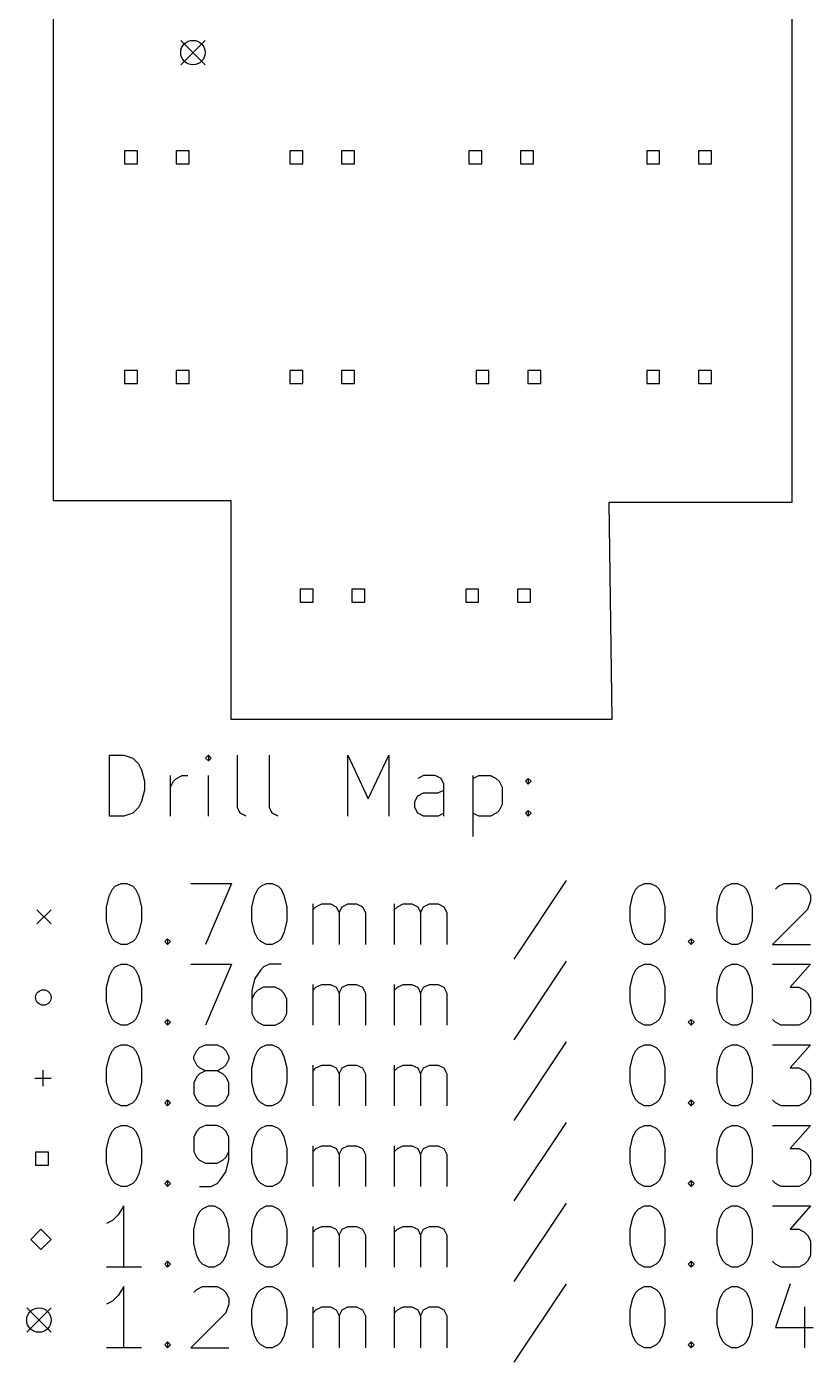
# Model space of a CAD drawing. Extents: x 83 to 153, y -178 to -47.
# Drawn here: x 83.1 to 121.7, y -178 to -112.4 of the extents above; entities that cross this region are included whole.
import ezdxf

# ---------------------------------------------------------------- set-up
doc = ezdxf.new("R2010")
doc.units = 0
doc.layers.add('BLACK', color=7, linetype='CONTINUOUS')

msp = doc.modelspace()

# ---------------------------------------------------------------- linework, layer by layer
at = {"layer": 'BLACK', "linetype": 'CONTINUOUS'}
for p, q in [((84.354, -55.5054), (84.354, -135.693)), ((120.651, -135.769), (120.651, -64.7891)), ((90.6178, -113.097), (91.8178, -114.297)), ((91.8178, -113.097), (90.6178, -114.297)), ((88.488, -118.525), (87.8516, -118.525)), ((87.8516, -118.525), (87.8516, -119.161)), ((88.488, -119.161), (88.488, -118.525)), ((91.028, -118.525), (90.3916, -118.525)), ((90.3916, -118.525), (90.3916, -119.161)), ((91.028, -119.161), (91.028, -118.525)), ((96.616, -118.525), (95.9796, -118.525)), ((95.9796, -118.525), (95.9796, -119.161)), ((96.616, -119.161), (96.616, -118.525)), ((99.156, -118.525), (98.5196, -118.525)), ((98.5196, -118.525), (98.5196, -119.161)), ((99.156, -119.161), (99.156, -118.525)), ((105.404, -118.525), (104.768, -118.525)), ((104.768, -118.525), (104.768, -119.161)), ((105.404, -119.161), (105.404, -118.525)), ((107.944, -118.525), (107.308, -118.525)), ((107.308, -118.525), (107.308, -119.161)), ((107.944, -119.161), (107.944, -118.525)), ((114.142, -118.525), (113.506, -118.525)), ((113.506, -118.525), (113.506, -119.161)), ((114.142, -119.161), (114.142, -118.525)), ((116.682, -118.525), (116.046, -118.525)), ((116.046, -118.525), (116.046, -119.161)), ((116.682, -119.161), (116.682, -118.525)), ((87.8516, -119.161), (88.488, -119.161)), ((90.3916, -119.161), (91.028, -119.161)), ((95.9796, -119.161), (96.616, -119.161)), ((98.5196, -119.161), (99.156, -119.161)), ((104.768, -119.161), (105.404, -119.161)), ((107.308, -119.161), (107.944, -119.161)), ((113.506, -119.161), (114.142, -119.161)), ((116.046, -119.161), (116.682, -119.161)), ((88.488, -129.315), (87.8516, -129.315)), ((87.8516, -129.315), (87.8516, -129.951)), ((88.488, -129.951), (88.488, -129.315)), ((91.028, -129.315), (90.3916, -129.315)), ((90.3916, -129.315), (90.3916, -129.951)), ((91.028, -129.951), (91.028, -129.315)), ((96.616, -129.315), (95.9796, -129.315)), ((95.9796, -129.315), (95.9796, -129.951)), ((96.616, -129.951), (96.616, -129.315)), ((99.156, -129.315), (98.5196, -129.315)), ((98.5196, -129.315), (98.5196, -129.951)), ((99.156, -129.951), (99.156, -129.315)), ((105.76, -129.315), (105.124, -129.315)), ((105.124, -129.315), (105.124, -129.951)), ((105.76, -129.951), (105.76, -129.315)), ((108.3, -129.315), (107.664, -129.315)), ((107.664, -129.315), (107.664, -129.951)), ((108.3, -129.951), (108.3, -129.315)), ((114.142, -129.315), (113.506, -129.315)), ((113.506, -129.315), (113.506, -129.951)), ((114.142, -129.951), (114.142, -129.315)), ((116.682, -129.315), (116.046, -129.315)), ((116.046, -129.315), (116.046, -129.951)), ((116.682, -129.951), (116.682, -129.315)), ((87.8516, -129.951), (88.488, -129.951)), ((90.3916, -129.951), (91.028, -129.951)), ((95.9796, -129.951), (96.616, -129.951)), ((98.5196, -129.951), (99.156, -129.951)), ((105.124, -129.951), (105.76, -129.951)), ((107.664, -129.951), (108.3, -129.951)), ((113.506, -129.951), (114.142, -129.951)), ((116.046, -129.951), (116.682, -129.951)), ((84.354, -135.693), (93.0852, -135.693)), ((93.0852, -135.693), (93.0852, -146.437)), ((111.664, -135.769), (120.651, -135.769)), ((111.817, -146.437), (111.664, -135.769)), ((97.124, -140.049), (96.4876, -140.049)), ((96.4876, -140.049), (96.4876, -140.685)), ((97.124, -140.685), (97.124, -140.049)), ((99.664, -140.049), (99.0276, -140.049)), ((99.0276, -140.049), (99.0276, -140.685)), ((99.664, -140.685), (99.664, -140.049)), ((105.252, -140.049), (104.616, -140.049)), ((104.616, -140.049), (104.616, -140.685)), ((105.252, -140.685), (105.252, -140.049)), ((107.792, -140.049), (107.156, -140.049)), ((107.156, -140.049), (107.156, -140.685)), ((107.792, -140.685), (107.792, -140.049)), ((96.4876, -140.685), (97.124, -140.685)), ((99.0276, -140.685), (99.664, -140.685)), ((104.616, -140.685), (105.252, -140.685)), ((107.156, -140.685), (107.792, -140.685)), ((93.0852, -146.437), (111.817, -146.437)), ((87.1183, -151.194), (87.1183, -148.194)), ((87.1183, -148.194), (87.8325, -148.194)), ((87.8325, -148.194), (88.2611, -148.337)), ((91.9754, -148.194), (91.8325, -148.337)), ((92.1183, -148.337), (91.9754, -148.194)), ((91.9754, -148.194), (91.9754, -148.48)), ((93.404, -150.766), (93.404, -148.194)), ((94.9754, -150.766), (94.9754, -148.194)), ((98.8325, -151.194), (98.8325, -148.194)), ((98.8325, -148.194), (99.8325, -150.337)), ((99.8325, -150.337), (100.833, -148.194)), ((100.833, -148.194), (100.833, -151.194)), ((88.2611, -148.337), (88.5468, -148.623)), ((88.5468, -148.623), (88.6897, -148.909)), ((91.8325, -148.337), (91.9754, -148.48)), ((91.9754, -148.48), (92.1183, -148.337)), ((88.6897, -148.909), (88.8325, -149.48)), ((88.8325, -149.48), (88.8325, -149.909)), ((90.1183, -151.194), (90.1183, -149.194)), ((90.1183, -149.766), (90.2611, -149.48)), ((90.2611, -149.48), (90.404, -149.337)), ((90.404, -149.337), (90.6897, -149.194)), ((90.6897, -149.194), (90.9754, -149.194)), ((91.9754, -151.194), (91.9754, -149.194)), ((102.547, -149.194), (102.261, -149.337)), ((103.118, -149.194), (102.547, -149.194)), ((103.404, -149.337), (103.118, -149.194)), ((103.547, -149.623), (103.404, -149.337)), ((104.975, -149.194), (104.975, -152.194)), ((104.975, -149.337), (105.261, -149.194)), ((105.261, -149.194), (105.833, -149.194)), ((105.833, -149.194), (106.118, -149.337)), ((106.118, -149.337), (106.261, -149.48)), ((106.261, -149.48), (106.404, -149.766)), ((107.547, -149.48), (107.69, -149.337)), ((107.69, -149.623), (107.547, -149.48)), ((107.69, -149.337), (107.833, -149.48)), ((107.69, -149.337), (107.69, -149.623)), ((107.833, -149.48), (107.69, -149.623)), ((88.8325, -149.909), (88.6897, -150.48)), ((102.261, -150.194), (102.547, -150.052)), ((102.547, -150.052), (103.261, -150.052)), ((103.261, -150.052), (103.547, -149.909)), ((103.547, -151.194), (103.547, -149.623)), ((106.404, -149.766), (106.404, -150.623)), ((88.5468, -150.766), (88.2611, -151.052)), ((88.6897, -150.48), (88.5468, -150.766)), ((93.5468, -151.052), (93.404, -150.766)), ((95.1183, -151.052), (94.9754, -150.766)), ((102.118, -150.48), (102.261, -150.194)), ((102.118, -150.766), (102.118, -150.48)), ((102.261, -151.052), (102.118, -150.766)), ((106.404, -150.623), (106.261, -150.909)), ((87.8325, -151.194), (87.1183, -151.194)), ((88.2611, -151.052), (87.8325, -151.194)), ((93.8325, -151.194), (93.5468, -151.052)), ((95.404, -151.194), (95.1183, -151.052)), ((102.547, -151.194), (102.261, -151.052)), ((103.261, -151.194), (102.547, -151.194)), ((103.547, -151.052), (103.261, -151.194)), ((105.261, -151.194), (104.975, -151.052)), ((105.833, -151.194), (105.261, -151.194)), ((106.118, -151.052), (105.833, -151.194)), ((106.261, -150.909), (106.118, -151.052)), ((107.547, -151.052), (107.69, -150.909)), ((107.69, -151.194), (107.547, -151.052)), ((107.69, -150.909), (107.833, -151.052)), ((107.69, -150.909), (107.69, -151.194)), ((107.833, -151.052), (107.69, -151.194)), ((87.2611, -154.78), (87.404, -154.637)), ((87.404, -154.637), (87.6897, -154.494)), ((87.6897, -154.494), (87.9754, -154.494)), ((87.9754, -154.494), (88.2611, -154.637)), ((88.2611, -154.637), (88.404, -154.78)), ((91.1183, -154.494), (93.1183, -154.494)), ((93.1183, -154.494), (91.8325, -157.494)), ((94.404, -154.78), (94.5468, -154.637)), ((94.5468, -154.637), (94.8325, -154.494)), ((94.8325, -154.494), (95.1183, -154.494)), ((95.1183, -154.494), (95.404, -154.637)), ((95.404, -154.637), (95.5468, -154.78)), ((109.547, -154.352), (106.975, -158.209)), ((112.975, -154.78), (113.118, -154.637)), ((113.118, -154.637), (113.404, -154.494)), ((113.404, -154.494), (113.69, -154.494)), ((113.69, -154.494), (113.975, -154.637)), ((113.975, -154.637), (114.118, -154.78)), ((117.261, -154.78), (117.404, -154.637)), ((117.404, -154.637), (117.69, -154.494)), ((117.69, -154.494), (117.975, -154.494)), ((117.975, -154.494), (118.261, -154.637)), ((118.261, -154.637), (118.404, -154.78)), ((119.833, -154.78), (119.975, -154.637)), ((119.975, -154.637), (120.261, -154.494)), ((120.261, -154.494), (120.975, -154.494)), ((120.975, -154.494), (121.261, -154.637)), ((121.261, -154.637), (121.404, -154.78)), ((86.9754, -155.637), (87.1183, -155.066)), ((87.1183, -155.066), (87.2611, -154.78)), ((88.404, -154.78), (88.5468, -155.066)), ((88.5468, -155.066), (88.6897, -155.637)), ((94.1183, -155.637), (94.2611, -155.066)), ((94.2611, -155.066), (94.404, -154.78)), ((95.5468, -154.78), (95.6897, -155.066)), ((95.6897, -155.066), (95.8325, -155.637)), ((112.69, -155.637), (112.833, -155.066)), ((112.833, -155.066), (112.975, -154.78)), ((114.118, -154.78), (114.261, -155.066)), ((114.261, -155.066), (114.404, -155.637)), ((116.975, -155.637), (117.118, -155.066)), ((117.118, -155.066), (117.261, -154.78)), ((118.404, -154.78), (118.547, -155.066)), ((118.547, -155.066), (118.69, -155.637)), ((121.404, -154.78), (121.547, -155.066)), ((121.547, -155.352), (121.404, -155.78)), ((121.547, -155.066), (121.547, -155.352)), ((83.554, -155.787), (84.254, -156.487)), ((84.254, -155.787), (83.554, -156.487)), ((86.9754, -156.352), (86.9754, -155.637)), ((88.6897, -155.637), (88.6897, -156.352)), ((94.1183, -156.352), (94.1183, -155.637)), ((95.8325, -155.637), (95.8325, -156.352)), ((97.1183, -157.494), (97.1183, -155.494)), ((97.1183, -155.78), (97.2611, -155.637)), ((97.2611, -155.637), (97.5468, -155.494)), ((97.5468, -155.494), (97.9754, -155.494)), ((97.9754, -155.494), (98.2611, -155.637)), ((98.2611, -155.637), (98.404, -155.923)), ((98.404, -155.923), (98.5468, -155.637)), ((98.404, -155.923), (98.404, -157.494)), ((98.5468, -155.637), (98.8325, -155.494)), ((98.8325, -155.494), (99.2611, -155.494)), ((99.2611, -155.494), (99.5468, -155.637)), ((99.5468, -155.637), (99.6897, -155.923)), ((99.6897, -155.923), (99.6897, -157.494)), ((101.118, -157.494), (101.118, -155.494)), ((101.118, -155.78), (101.261, -155.637)), ((101.261, -155.637), (101.547, -155.494)), ((101.547, -155.494), (101.975, -155.494)), ((101.975, -155.494), (102.261, -155.637)), ((102.261, -155.637), (102.404, -155.923)), ((102.404, -155.923), (102.547, -155.637)), ((102.404, -155.923), (102.404, -157.494)), ((102.547, -155.637), (102.833, -155.494)), ((102.833, -155.494), (103.261, -155.494)), ((103.261, -155.494), (103.547, -155.637)), ((103.547, -155.637), (103.69, -155.923)), ((103.69, -155.923), (103.69, -157.494)), ((112.69, -156.352), (112.69, -155.637)), ((114.404, -155.637), (114.404, -156.352)), ((116.975, -156.352), (116.975, -155.637)), ((118.69, -155.637), (118.69, -156.352)), ((121.404, -155.78), (119.69, -157.494)), ((87.1183, -156.923), (86.9754, -156.352)), ((88.6897, -156.352), (88.5468, -156.923)), ((94.2611, -156.923), (94.1183, -156.352)), ((95.8325, -156.352), (95.6897, -156.923)), ((112.833, -156.923), (112.69, -156.352)), ((114.404, -156.352), (114.261, -156.923)), ((117.118, -156.923), (116.975, -156.352)), ((118.69, -156.352), (118.547, -156.923)), ((87.2611, -157.209), (87.1183, -156.923)), ((87.404, -157.352), (87.2611, -157.209)), ((87.6897, -157.494), (87.404, -157.352)), ((88.2611, -157.352), (87.9754, -157.494)), ((88.404, -157.209), (88.2611, -157.352)), ((88.5468, -156.923), (88.404, -157.209)), ((89.8325, -157.352), (89.9754, -157.209)), ((89.9754, -157.494), (89.8325, -157.352)), ((89.9754, -157.209), (90.1183, -157.352)), ((89.9754, -157.209), (89.9754, -157.494)), ((90.1183, -157.352), (89.9754, -157.494)), ((94.404, -157.209), (94.2611, -156.923)), ((94.5468, -157.352), (94.404, -157.209)), ((94.8325, -157.494), (94.5468, -157.352)), ((95.404, -157.352), (95.1183, -157.494)), ((95.5468, -157.209), (95.404, -157.352)), ((95.6897, -156.923), (95.5468, -157.209)), ((112.975, -157.209), (112.833, -156.923)), ((113.118, -157.352), (112.975, -157.209)), ((113.404, -157.494), (113.118, -157.352)), ((113.975, -157.352), (113.69, -157.494)), ((114.118, -157.209), (113.975, -157.352)), ((114.261, -156.923), (114.118, -157.209)), ((115.547, -157.352), (115.69, -157.209)), ((115.69, -157.494), (115.547, -157.352)), ((115.69, -157.209), (115.833, -157.352)), ((115.69, -157.209), (115.69, -157.494)), ((115.833, -157.352), (115.69, -157.494)), ((117.261, -157.209), (117.118, -156.923)), ((117.404, -157.352), (117.261, -157.209)), ((117.69, -157.494), (117.404, -157.352)), ((118.261, -157.352), (117.975, -157.494)), ((118.404, -157.209), (118.261, -157.352)), ((118.547, -156.923), (118.404, -157.209)), ((87.9754, -157.494), (87.6897, -157.494)), ((95.1183, -157.494), (94.8325, -157.494)), ((113.69, -157.494), (113.404, -157.494)), ((117.975, -157.494), (117.69, -157.494)), ((119.69, -157.494), (121.547, -157.494)), ((87.2611, -158.74), (87.404, -158.597)), ((87.404, -158.597), (87.6897, -158.454)), ((87.6897, -158.454), (87.9754, -158.454)), ((87.9754, -158.454), (88.2611, -158.597)), ((88.2611, -158.597), (88.404, -158.74)), ((91.1183, -158.454), (93.1183, -158.454)), ((93.1183, -158.454), (91.8325, -161.454)), ((94.6897, -158.597), (94.5468, -158.74)), ((94.9754, -158.454), (94.6897, -158.597)), ((95.5468, -158.454), (94.9754, -158.454)), ((109.547, -158.312), (106.975, -162.169)), ((112.975, -158.74), (113.118, -158.597)), ((113.118, -158.597), (113.404, -158.454)), ((113.404, -158.454), (113.69, -158.454)), ((113.69, -158.454), (113.975, -158.597)), ((113.975, -158.597), (114.118, -158.74)), ((117.261, -158.74), (117.404, -158.597)), ((117.404, -158.597), (117.69, -158.454)), ((117.69, -158.454), (117.975, -158.454)), ((117.975, -158.454), (118.261, -158.597)), ((118.261, -158.597), (118.404, -158.74)), ((119.69, -158.454), (121.547, -158.454)), ((121.547, -158.454), (120.547, -159.597)), ((86.9754, -159.597), (87.1183, -159.026)), ((87.1183, -159.026), (87.2611, -158.74)), ((88.404, -158.74), (88.5468, -159.026)), ((88.5468, -159.026), (88.6897, -159.597)), ((94.2611, -159.169), (94.1183, -159.74)), ((94.5468, -158.74), (94.2611, -159.169)), ((112.69, -159.597), (112.833, -159.026)), ((112.833, -159.026), (112.975, -158.74)), ((114.118, -158.74), (114.261, -159.026)), ((114.261, -159.026), (114.404, -159.597)), ((116.975, -159.597), (117.118, -159.026)), ((117.118, -159.026), (117.261, -158.74)), ((118.404, -158.74), (118.547, -159.026)), ((118.547, -159.026), (118.69, -159.597)), ((86.9754, -160.312), (86.9754, -159.597)), ((88.6897, -159.597), (88.6897, -160.312)), ((94.1183, -159.74), (94.1183, -160.883)), ((94.2611, -159.883), (94.1183, -160.169)), ((94.404, -159.74), (94.2611, -159.883)), ((94.6897, -159.597), (94.404, -159.74)), ((95.2611, -159.597), (94.6897, -159.597)), ((95.5468, -159.74), (95.2611, -159.597)), ((95.6897, -159.883), (95.5468, -159.74)), ((95.8325, -160.169), (95.6897, -159.883)), ((97.1183, -161.454), (97.1183, -159.454)), ((97.1183, -159.74), (97.2611, -159.597)), ((97.2611, -159.597), (97.5468, -159.454)), ((97.5468, -159.454), (97.9754, -159.454)), ((97.9754, -159.454), (98.2611, -159.597)), ((98.2611, -159.597), (98.404, -159.883)), ((98.404, -159.883), (98.5468, -159.597)), ((98.404, -159.883), (98.404, -161.454)), ((98.5468, -159.597), (98.8325, -159.454)), ((98.8325, -159.454), (99.2611, -159.454)), ((99.2611, -159.454), (99.5468, -159.597)), ((99.5468, -159.597), (99.6897, -159.883)), ((99.6897, -159.883), (99.6897, -161.454)), ((101.118, -161.454), (101.118, -159.454)), ((101.118, -159.74), (101.261, -159.597)), ((101.261, -159.597), (101.547, -159.454)), ((101.547, -159.454), (101.975, -159.454)), ((101.975, -159.454), (102.261, -159.597)), ((102.261, -159.597), (102.404, -159.883)), ((102.404, -159.883), (102.547, -159.597)), ((102.404, -159.883), (102.404, -161.454)), ((102.547, -159.597), (102.833, -159.454)), ((102.833, -159.454), (103.261, -159.454)), ((103.261, -159.454), (103.547, -159.597)), ((103.547, -159.597), (103.69, -159.883)), ((103.69, -159.883), (103.69, -161.454)), ((112.69, -160.312), (112.69, -159.597)), ((114.404, -159.597), (114.404, -160.312)), ((116.975, -160.312), (116.975, -159.597)), ((118.69, -159.597), (118.69, -160.312)), ((120.547, -159.597), (120.975, -159.597)), ((120.975, -159.597), (121.261, -159.74)), ((121.261, -159.74), (121.404, -159.883)), ((121.404, -159.883), (121.547, -160.169)), ((87.1183, -160.883), (86.9754, -160.312)), ((88.6897, -160.312), (88.5468, -160.883)), ((95.8325, -160.883), (95.8325, -160.169)), ((112.833, -160.883), (112.69, -160.312)), ((114.404, -160.312), (114.261, -160.883)), ((117.118, -160.883), (116.975, -160.312)), ((118.69, -160.312), (118.547, -160.883)), ((121.547, -160.169), (121.547, -160.883)), ((87.2611, -161.169), (87.1183, -160.883)), ((87.404, -161.312), (87.2611, -161.169)), ((87.6897, -161.454), (87.404, -161.312)), ((88.2611, -161.312), (87.9754, -161.454)), ((88.404, -161.169), (88.2611, -161.312)), ((88.5468, -160.883), (88.404, -161.169)), ((89.8325, -161.312), (89.9754, -161.169)), ((89.9754, -161.454), (89.8325, -161.312)), ((89.9754, -161.169), (90.1183, -161.312)), ((89.9754, -161.169), (89.9754, -161.454)), ((90.1183, -161.312), (89.9754, -161.454)), ((94.1183, -160.883), (94.2611, -161.169)), ((94.2611, -161.169), (94.404, -161.312)), ((94.404, -161.312), (94.6897, -161.454)), ((95.2611, -161.454), (95.5468, -161.312)), ((95.5468, -161.312), (95.6897, -161.169)), ((95.6897, -161.169), (95.8325, -160.883)), ((112.975, -161.169), (112.833, -160.883)), ((113.118, -161.312), (112.975, -161.169)), ((113.404, -161.454), (113.118, -161.312)), ((113.975, -161.312), (113.69, -161.454)), ((114.118, -161.169), (113.975, -161.312)), ((114.261, -160.883), (114.118, -161.169)), ((115.547, -161.312), (115.69, -161.169)), ((115.69, -161.454), (115.547, -161.312)), ((115.69, -161.169), (115.833, -161.312)), ((115.69, -161.169), (115.69, -161.454)), ((115.833, -161.312), (115.69, -161.454)), ((117.261, -161.169), (117.118, -160.883)), ((117.404, -161.312), (117.261, -161.169)), ((117.69, -161.454), (117.404, -161.312)), ((118.261, -161.312), (117.975, -161.454)), ((118.404, -161.169), (118.261, -161.312)), ((118.547, -160.883), (118.404, -161.169)), ((119.833, -161.312), (119.69, -161.169)), ((120.118, -161.454), (119.833, -161.312)), ((121.261, -161.312), (120.975, -161.454)), ((121.404, -161.169), (121.261, -161.312)), ((121.547, -160.883), (121.404, -161.169)), ((87.9754, -161.454), (87.6897, -161.454)), ((94.6897, -161.454), (95.2611, -161.454)), ((113.69, -161.454), (113.404, -161.454)), ((117.975, -161.454), (117.69, -161.454)), ((120.975, -161.454), (120.118, -161.454)), ((87.2611, -162.7), (87.404, -162.557)), ((87.404, -162.557), (87.6897, -162.414)), ((87.6897, -162.414), (87.9754, -162.414)), ((87.9754, -162.414), (88.2611, -162.557)), ((88.2611, -162.557), (88.404, -162.7)), ((91.404, -162.7), (91.5468, -162.557)), ((91.5468, -162.557), (91.8325, -162.414)), ((91.8325, -162.414), (92.404, -162.414)), ((92.404, -162.414), (92.6897, -162.557)), ((92.6897, -162.557), (92.8325, -162.7)), ((94.404, -162.7), (94.5468, -162.557)), ((94.5468, -162.557), (94.8325, -162.414)), ((94.8325, -162.414), (95.1183, -162.414)), ((95.1183, -162.414), (95.404, -162.557)), ((95.404, -162.557), (95.5468, -162.7)), ((109.547, -162.272), (106.975, -166.129)), ((112.975, -162.7), (113.118, -162.557)), ((113.118, -162.557), (113.404, -162.414)), ((113.404, -162.414), (113.69, -162.414)), ((113.69, -162.414), (113.975, -162.557)), ((113.975, -162.557), (114.118, -162.7)), ((117.261, -162.7), (117.404, -162.557)), ((117.404, -162.557), (117.69, -162.414)), ((117.69, -162.414), (117.975, -162.414)), ((117.975, -162.414), (118.261, -162.557)), ((118.261, -162.557), (118.404, -162.7)), ((119.69, -162.414), (121.547, -162.414)), ((121.547, -162.414), (120.547, -163.557)), ((86.9754, -163.557), (87.1183, -162.986)), ((87.1183, -162.986), (87.2611, -162.7)), ((88.404, -162.7), (88.5468, -162.986)), ((88.5468, -162.986), (88.6897, -163.557)), ((91.2611, -162.986), (91.404, -162.7)), ((91.2611, -163.129), (91.2611, -162.986)), ((91.404, -163.414), (91.2611, -163.129)), ((92.8325, -162.7), (92.9754, -162.986)), ((92.9754, -163.129), (92.8325, -163.414)), ((92.9754, -162.986), (92.9754, -163.129)), ((94.1183, -163.557), (94.2611, -162.986)), ((94.2611, -162.986), (94.404, -162.7)), ((95.5468, -162.7), (95.6897, -162.986)), ((95.6897, -162.986), (95.8325, -163.557)), ((112.69, -163.557), (112.833, -162.986)), ((112.833, -162.986), (112.975, -162.7)), ((114.118, -162.7), (114.261, -162.986)), ((114.261, -162.986), (114.404, -163.557)), ((116.975, -163.557), (117.118, -162.986)), ((117.118, -162.986), (117.261, -162.7)), ((118.404, -162.7), (118.547, -162.986)), ((118.547, -162.986), (118.69, -163.557)), ((83.854, -163.657), (83.854, -164.457)), ((86.9754, -164.272), (86.9754, -163.557)), ((88.6897, -163.557), (88.6897, -164.272)), ((91.5468, -163.557), (91.404, -163.414)), ((91.5468, -163.843), (91.404, -163.986)), ((91.8325, -163.7), (91.5468, -163.557)), ((91.8325, -163.7), (91.5468, -163.843)), ((92.404, -163.7), (91.8325, -163.7)), ((92.6897, -163.557), (92.404, -163.7)), ((92.6897, -163.843), (92.404, -163.7)), ((92.8325, -163.414), (92.6897, -163.557)), ((92.8325, -163.986), (92.6897, -163.843)), ((94.1183, -164.272), (94.1183, -163.557)), ((95.8325, -163.557), (95.8325, -164.272)), ((97.1183, -165.414), (97.1183, -163.414)), ((97.1183, -163.7), (97.2611, -163.557)), ((97.2611, -163.557), (97.5468, -163.414)), ((97.5468, -163.414), (97.9754, -163.414)), ((97.9754, -163.414), (98.2611, -163.557)), ((98.2611, -163.557), (98.404, -163.843)), ((98.404, -163.843), (98.5468, -163.557)), ((98.404, -163.843), (98.404, -165.414)), ((98.5468, -163.557), (98.8325, -163.414)), ((98.8325, -163.414), (99.2611, -163.414)), ((99.2611, -163.414), (99.5468, -163.557)), ((99.5468, -163.557), (99.6897, -163.843)), ((99.6897, -163.843), (99.6897, -165.414)), ((101.118, -165.414), (101.118, -163.414)), ((101.118, -163.7), (101.261, -163.557)), ((101.261, -163.557), (101.547, -163.414)), ((101.547, -163.414), (101.975, -163.414)), ((101.975, -163.414), (102.261, -163.557)), ((102.261, -163.557), (102.404, -163.843)), ((102.404, -163.843), (102.547, -163.557)), ((102.404, -163.843), (102.404, -165.414)), ((102.547, -163.557), (102.833, -163.414)), ((102.833, -163.414), (103.261, -163.414)), ((103.261, -163.414), (103.547, -163.557)), ((103.547, -163.557), (103.69, -163.843)), ((103.69, -163.843), (103.69, -165.414)), ((112.69, -164.272), (112.69, -163.557)), ((114.404, -163.557), (114.404, -164.272)), ((116.975, -164.272), (116.975, -163.557)), ((118.69, -163.557), (118.69, -164.272)), ((120.547, -163.557), (120.975, -163.557)), ((120.975, -163.557), (121.261, -163.7)), ((121.261, -163.7), (121.404, -163.843)), ((121.404, -163.843), (121.547, -164.129)), ((83.454, -164.057), (84.254, -164.057)), ((87.1183, -164.843), (86.9754, -164.272)), ((88.6897, -164.272), (88.5468, -164.843)), ((91.404, -163.986), (91.2611, -164.272)), ((91.2611, -164.272), (91.2611, -164.843)), ((92.9754, -164.272), (92.8325, -163.986)), ((92.9754, -164.843), (92.9754, -164.272)), ((94.2611, -164.843), (94.1183, -164.272)), ((95.8325, -164.272), (95.6897, -164.843)), ((112.833, -164.843), (112.69, -164.272)), ((114.404, -164.272), (114.261, -164.843)), ((117.118, -164.843), (116.975, -164.272)), ((118.69, -164.272), (118.547, -164.843)), ((121.547, -164.129), (121.547, -164.843)), ((87.2611, -165.129), (87.1183, -164.843)), ((87.404, -165.272), (87.2611, -165.129)), ((88.404, -165.129), (88.2611, -165.272)), ((88.5468, -164.843), (88.404, -165.129)), ((89.8325, -165.272), (89.9754, -165.129)), ((89.9754, -165.129), (90.1183, -165.272)), ((89.9754, -165.129), (89.9754, -165.414)), ((91.2611, -164.843), (91.404, -165.129)), ((91.404, -165.129), (91.5468, -165.272)), ((92.6897, -165.272), (92.8325, -165.129)), ((92.8325, -165.129), (92.9754, -164.843)), ((94.404, -165.129), (94.2611, -164.843)), ((94.5468, -165.272), (94.404, -165.129)), ((95.5468, -165.129), (95.404, -165.272)), ((95.6897, -164.843), (95.5468, -165.129)), ((112.975, -165.129), (112.833, -164.843)), ((113.118, -165.272), (112.975, -165.129)), ((114.118, -165.129), (113.975, -165.272)), ((114.261, -164.843), (114.118, -165.129)), ((115.547, -165.272), (115.69, -165.129)), ((115.69, -165.129), (115.833, -165.272)), ((115.69, -165.129), (115.69, -165.414)), ((117.261, -165.129), (117.118, -164.843)), ((117.404, -165.272), (117.261, -165.129)), ((118.404, -165.129), (118.261, -165.272)), ((118.547, -164.843), (118.404, -165.129)), ((119.833, -165.272), (119.69, -165.129)), ((121.404, -165.129), (121.261, -165.272)), ((121.547, -164.843), (121.404, -165.129)), ((87.6897, -165.414), (87.404, -165.272)), ((87.9754, -165.414), (87.6897, -165.414)), ((88.2611, -165.272), (87.9754, -165.414)), ((89.9754, -165.414), (89.8325, -165.272)), ((90.1183, -165.272), (89.9754, -165.414)), ((91.5468, -165.272), (91.8325, -165.414)), ((91.8325, -165.414), (92.404, -165.414)), ((92.404, -165.414), (92.6897, -165.272)), ((94.8325, -165.414), (94.5468, -165.272)), ((95.1183, -165.414), (94.8325, -165.414)), ((95.404, -165.272), (95.1183, -165.414)), ((113.404, -165.414), (113.118, -165.272)), ((113.69, -165.414), (113.404, -165.414)), ((113.975, -165.272), (113.69, -165.414)), ((115.69, -165.414), (115.547, -165.272)), ((115.833, -165.272), (115.69, -165.414)), ((117.69, -165.414), (117.404, -165.272)), ((117.975, -165.414), (117.69, -165.414)), ((118.261, -165.272), (117.975, -165.414)), ((120.118, -165.414), (119.833, -165.272)), ((120.975, -165.414), (120.118, -165.414)), ((121.261, -165.272), (120.975, -165.414)), ((87.2611, -166.66), (87.404, -166.517)), ((87.404, -166.517), (87.6897, -166.374)), ((87.6897, -166.374), (87.9754, -166.374)), ((87.9754, -166.374), (88.2611, -166.517)), ((88.2611, -166.517), (88.404, -166.66)), ((91.5468, -166.517), (91.404, -166.66)), ((91.8325, -166.374), (91.5468, -166.517)), ((92.404, -166.374), (91.8325, -166.374)), ((92.6897, -166.517), (92.404, -166.374)), ((92.8325, -166.66), (92.6897, -166.517)), ((94.404, -166.66), (94.5468, -166.517)), ((94.5468, -166.517), (94.8325, -166.374)), ((94.8325, -166.374), (95.1183, -166.374)), ((95.1183, -166.374), (95.404, -166.517)), ((95.404, -166.517), (95.5468, -166.66)), ((109.547, -166.232), (106.975, -170.089)), ((112.975, -166.66), (113.118, -166.517)), ((113.118, -166.517), (113.404, -166.374)), ((113.404, -166.374), (113.69, -166.374)), ((113.69, -166.374), (113.975, -166.517)), ((113.975, -166.517), (114.118, -166.66)), ((117.261, -166.66), (117.404, -166.517)), ((117.404, -166.517), (117.69, -166.374)), ((117.69, -166.374), (117.975, -166.374)), ((117.975, -166.374), (118.261, -166.517)), ((118.261, -166.517), (118.404, -166.66)), ((119.69, -166.374), (121.547, -166.374)), ((121.547, -166.374), (120.547, -167.517)), ((86.9754, -167.517), (87.1183, -166.946)), ((87.1183, -166.946), (87.2611, -166.66)), ((88.404, -166.66), (88.5468, -166.946)), ((88.5468, -166.946), (88.6897, -167.517)), ((91.404, -166.66), (91.2611, -166.946)), ((91.2611, -166.946), (91.2611, -167.66)), ((92.9754, -166.946), (92.8325, -166.66)), ((92.9754, -168.089), (92.9754, -166.946)), ((94.1183, -167.517), (94.2611, -166.946)), ((94.2611, -166.946), (94.404, -166.66)), ((95.5468, -166.66), (95.6897, -166.946)), ((95.6897, -166.946), (95.8325, -167.517)), ((112.69, -167.517), (112.833, -166.946)), ((112.833, -166.946), (112.975, -166.66)), ((114.118, -166.66), (114.261, -166.946)), ((114.261, -166.946), (114.404, -167.517)), ((116.975, -167.517), (117.118, -166.946)), ((117.118, -166.946), (117.261, -166.66)), ((118.404, -166.66), (118.547, -166.946)), ((118.547, -166.946), (118.69, -167.517)), ((84.1222, -167.699), (83.4858, -167.699)), ((83.4858, -167.699), (83.4858, -168.336)), ((84.1222, -168.336), (84.1222, -167.699)), ((86.9754, -168.232), (86.9754, -167.517)), ((88.6897, -167.517), (88.6897, -168.232)), ((91.2611, -167.66), (91.404, -167.946)), ((92.8325, -167.946), (92.9754, -167.66)), ((94.1183, -168.232), (94.1183, -167.517)), ((95.8325, -167.517), (95.8325, -168.232)), ((97.1183, -169.374), (97.1183, -167.374)), ((97.1183, -167.66), (97.2611, -167.517)), ((97.2611, -167.517), (97.5468, -167.374)), ((97.5468, -167.374), (97.9754, -167.374)), ((97.9754, -167.374), (98.2611, -167.517)), ((98.2611, -167.517), (98.404, -167.803)), ((98.404, -167.803), (98.5468, -167.517)), ((98.404, -167.803), (98.404, -169.374)), ((98.5468, -167.517), (98.8325, -167.374)), ((98.8325, -167.374), (99.2611, -167.374)), ((99.2611, -167.374), (99.5468, -167.517)), ((99.5468, -167.517), (99.6897, -167.803)), ((99.6897, -167.803), (99.6897, -169.374)), ((101.118, -169.374), (101.118, -167.374)), ((101.118, -167.66), (101.261, -167.517)), ((101.261, -167.517), (101.547, -167.374)), ((101.547, -167.374), (101.975, -167.374)), ((101.975, -167.374), (102.261, -167.517)), ((102.261, -167.517), (102.404, -167.803)), ((102.404, -167.803), (102.547, -167.517)), ((102.404, -167.803), (102.404, -169.374)), ((102.547, -167.517), (102.833, -167.374)), ((102.833, -167.374), (103.261, -167.374)), ((103.261, -167.374), (103.547, -167.517)), ((103.547, -167.517), (103.69, -167.803)), ((103.69, -167.803), (103.69, -169.374)), ((112.69, -168.232), (112.69, -167.517)), ((114.404, -167.517), (114.404, -168.232)), ((116.975, -168.232), (116.975, -167.517)), ((118.69, -167.517), (118.69, -168.232)), ((120.547, -167.517), (120.975, -167.517)), ((120.975, -167.517), (121.261, -167.66)), ((121.261, -167.66), (121.404, -167.803)), ((121.404, -167.803), (121.547, -168.089)), ((83.4858, -168.336), (84.1222, -168.336)), ((87.1183, -168.803), (86.9754, -168.232)), ((88.6897, -168.232), (88.5468, -168.803)), ((91.404, -167.946), (91.5468, -168.089)), ((91.5468, -168.089), (91.8325, -168.232)), ((91.8325, -168.232), (92.404, -168.232)), ((92.404, -168.232), (92.6897, -168.089)), ((92.6897, -168.089), (92.8325, -167.946)), ((92.8325, -168.66), (92.9754, -168.089)), ((94.2611, -168.803), (94.1183, -168.232)), ((95.8325, -168.232), (95.6897, -168.803)), ((112.833, -168.803), (112.69, -168.232)), ((114.404, -168.232), (114.261, -168.803)), ((117.118, -168.803), (116.975, -168.232)), ((118.69, -168.232), (118.547, -168.803)), ((121.547, -168.089), (121.547, -168.803)), ((87.2611, -169.089), (87.1183, -168.803)), ((87.404, -169.232), (87.2611, -169.089)), ((88.404, -169.089), (88.2611, -169.232)), ((88.5468, -168.803), (88.404, -169.089)), ((89.8325, -169.232), (89.9754, -169.089)), ((89.9754, -169.089), (90.1183, -169.232)), ((89.9754, -169.089), (89.9754, -169.374)), ((92.404, -169.232), (92.5468, -169.089)), ((92.5468, -169.089), (92.8325, -168.66)), ((94.404, -169.089), (94.2611, -168.803)), ((94.5468, -169.232), (94.404, -169.089)), ((95.5468, -169.089), (95.404, -169.232)), ((95.6897, -168.803), (95.5468, -169.089)), ((112.975, -169.089), (112.833, -168.803)), ((113.118, -169.232), (112.975, -169.089)), ((114.118, -169.089), (113.975, -169.232)), ((114.261, -168.803), (114.118, -169.089)), ((115.547, -169.232), (115.69, -169.089)), ((115.69, -169.089), (115.833, -169.232)), ((115.69, -169.089), (115.69, -169.374)), ((117.261, -169.089), (117.118, -168.803)), ((117.404, -169.232), (117.261, -169.089)), ((118.404, -169.089), (118.261, -169.232)), ((118.547, -168.803), (118.404, -169.089)), ((119.833, -169.232), (119.69, -169.089)), ((121.404, -169.089), (121.261, -169.232)), ((121.547, -168.803), (121.404, -169.089)), ((87.6897, -169.374), (87.404, -169.232)), ((87.9754, -169.374), (87.6897, -169.374)), ((88.2611, -169.232), (87.9754, -169.374)), ((89.9754, -169.374), (89.8325, -169.232)), ((90.1183, -169.232), (89.9754, -169.374)), ((91.5468, -169.374), (92.1183, -169.374)), ((92.1183, -169.374), (92.404, -169.232)), ((94.8325, -169.374), (94.5468, -169.232)), ((95.1183, -169.374), (94.8325, -169.374)), ((95.404, -169.232), (95.1183, -169.374)), ((113.404, -169.374), (113.118, -169.232)), ((113.69, -169.374), (113.404, -169.374)), ((113.975, -169.232), (113.69, -169.374)), ((115.69, -169.374), (115.547, -169.232)), ((115.833, -169.232), (115.69, -169.374)), ((117.69, -169.374), (117.404, -169.232)), ((117.975, -169.374), (117.69, -169.374)), ((118.261, -169.232), (117.975, -169.374)), ((120.118, -169.374), (119.833, -169.232)), ((120.975, -169.374), (120.118, -169.374)), ((121.261, -169.232), (120.975, -169.374)), ((87.8325, -170.334), (87.5468, -170.763)), ((87.8325, -173.334), (87.8325, -170.334)), ((91.5468, -170.62), (91.6897, -170.477)), ((91.6897, -170.477), (91.9754, -170.334)), ((91.9754, -170.334), (92.2611, -170.334)), ((92.2611, -170.334), (92.5468, -170.477)), ((92.5468, -170.477), (92.6897, -170.62)), ((94.404, -170.62), (94.5468, -170.477)), ((94.5468, -170.477), (94.8325, -170.334)), ((94.8325, -170.334), (95.1183, -170.334)), ((95.1183, -170.334), (95.404, -170.477)), ((95.404, -170.477), (95.5468, -170.62)), ((109.547, -170.192), (106.975, -174.049)), ((112.975, -170.62), (113.118, -170.477)), ((113.118, -170.477), (113.404, -170.334)), ((113.404, -170.334), (113.69, -170.334)), ((113.69, -170.334), (113.975, -170.477)), ((113.975, -170.477), (114.118, -170.62)), ((117.261, -170.62), (117.404, -170.477)), ((117.404, -170.477), (117.69, -170.334)), ((117.69, -170.334), (117.975, -170.334)), ((117.975, -170.334), (118.261, -170.477)), ((118.261, -170.477), (118.404, -170.62)), ((119.69, -170.334), (121.547, -170.334)), ((121.547, -170.334), (120.547, -171.477)), ((87.2611, -171.049), (86.9754, -171.192)), ((87.5468, -170.763), (87.2611, -171.049)), ((91.2611, -171.477), (91.404, -170.906)), ((91.404, -170.906), (91.5468, -170.62)), ((92.6897, -170.62), (92.8325, -170.906)), ((92.8325, -170.906), (92.9754, -171.477)), ((94.1183, -171.477), (94.2611, -170.906)), ((94.2611, -170.906), (94.404, -170.62)), ((95.5468, -170.62), (95.6897, -170.906)), ((95.6897, -170.906), (95.8325, -171.477)), ((112.69, -171.477), (112.833, -170.906)), ((112.833, -170.906), (112.975, -170.62)), ((114.118, -170.62), (114.261, -170.906)), ((114.261, -170.906), (114.404, -171.477)), ((116.975, -171.477), (117.118, -170.906)), ((117.118, -170.906), (117.261, -170.62)), ((118.404, -170.62), (118.547, -170.906)), ((118.547, -170.906), (118.69, -171.477)), ((83.754, -171.477), (83.254, -171.977)), ((84.254, -171.977), (83.754, -171.477)), ((91.2611, -172.192), (91.2611, -171.477)), ((92.9754, -171.477), (92.9754, -172.192)), ((94.1183, -172.192), (94.1183, -171.477)), ((95.8325, -171.477), (95.8325, -172.192)), ((97.1183, -173.334), (97.1183, -171.334)), ((97.1183, -171.62), (97.2611, -171.477)), ((97.2611, -171.477), (97.5468, -171.334)), ((97.5468, -171.334), (97.9754, -171.334)), ((97.9754, -171.334), (98.2611, -171.477)), ((98.2611, -171.477), (98.404, -171.763)), ((98.404, -171.763), (98.5468, -171.477)), ((98.404, -171.763), (98.404, -173.334)), ((98.5468, -171.477), (98.8325, -171.334)), ((98.8325, -171.334), (99.2611, -171.334)), ((99.2611, -171.334), (99.5468, -171.477)), ((99.5468, -171.477), (99.6897, -171.763)), ((99.6897, -171.763), (99.6897, -173.334)), ((101.118, -173.334), (101.118, -171.334)), ((101.118, -171.62), (101.261, -171.477)), ((101.261, -171.477), (101.547, -171.334)), ((101.547, -171.334), (101.975, -171.334)), ((101.975, -171.334), (102.261, -171.477)), ((102.261, -171.477), (102.404, -171.763)), ((102.404, -171.763), (102.547, -171.477)), ((102.404, -171.763), (102.404, -173.334)), ((102.547, -171.477), (102.833, -171.334)), ((102.833, -171.334), (103.261, -171.334)), ((103.261, -171.334), (103.547, -171.477)), ((103.547, -171.477), (103.69, -171.763)), ((103.69, -171.763), (103.69, -173.334)), ((112.69, -172.192), (112.69, -171.477)), ((114.404, -171.477), (114.404, -172.192)), ((116.975, -172.192), (116.975, -171.477)), ((118.69, -171.477), (118.69, -172.192)), ((120.547, -171.477), (120.975, -171.477)), ((120.975, -171.477), (121.261, -171.62)), ((121.261, -171.62), (121.404, -171.763)), ((121.404, -171.763), (121.547, -172.049)), ((83.254, -171.977), (83.754, -172.477)), ((83.754, -172.477), (84.254, -171.977)), ((91.404, -172.763), (91.2611, -172.192)), ((92.9754, -172.192), (92.8325, -172.763)), ((94.2611, -172.763), (94.1183, -172.192)), ((95.8325, -172.192), (95.6897, -172.763)), ((112.833, -172.763), (112.69, -172.192)), ((114.404, -172.192), (114.261, -172.763)), ((117.118, -172.763), (116.975, -172.192)), ((118.69, -172.192), (118.547, -172.763)), ((121.547, -172.049), (121.547, -172.763)), ((89.8325, -173.192), (89.9754, -173.049)), ((89.9754, -173.049), (90.1183, -173.192)), ((89.9754, -173.049), (89.9754, -173.334)), ((91.5468, -173.049), (91.404, -172.763)), ((91.6897, -173.192), (91.5468, -173.049)), ((92.6897, -173.049), (92.5468, -173.192)), ((92.8325, -172.763), (92.6897, -173.049)), ((94.404, -173.049), (94.2611, -172.763)), ((94.5468, -173.192), (94.404, -173.049)), ((95.5468, -173.049), (95.404, -173.192)), ((95.6897, -172.763), (95.5468, -173.049)), ((112.975, -173.049), (112.833, -172.763)), ((113.118, -173.192), (112.975, -173.049)), ((114.118, -173.049), (113.975, -173.192)), ((114.261, -172.763), (114.118, -173.049)), ((115.547, -173.192), (115.69, -173.049)), ((115.69, -173.049), (115.833, -173.192)), ((115.69, -173.049), (115.69, -173.334)), ((117.261, -173.049), (117.118, -172.763)), ((117.404, -173.192), (117.261, -173.049)), ((118.404, -173.049), (118.261, -173.192)), ((118.547, -172.763), (118.404, -173.049)), ((119.833, -173.192), (119.69, -173.049)), ((121.404, -173.049), (121.261, -173.192)), ((121.547, -172.763), (121.404, -173.049)), ((88.6897, -173.334), (86.9754, -173.334)), ((89.9754, -173.334), (89.8325, -173.192)), ((90.1183, -173.192), (89.9754, -173.334)), ((91.9754, -173.334), (91.6897, -173.192)), ((92.2611, -173.334), (91.9754, -173.334)), ((92.5468, -173.192), (92.2611, -173.334)), ((94.8325, -173.334), (94.5468, -173.192)), ((95.1183, -173.334), (94.8325, -173.334)), ((95.404, -173.192), (95.1183, -173.334)), ((113.404, -173.334), (113.118, -173.192)), ((113.69, -173.334), (113.404, -173.334)), ((113.975, -173.192), (113.69, -173.334)), ((115.69, -173.334), (115.547, -173.192)), ((115.833, -173.192), (115.69, -173.334)), ((117.69, -173.334), (117.404, -173.192)), ((117.975, -173.334), (117.69, -173.334)), ((118.261, -173.192), (117.975, -173.334)), ((120.118, -173.334), (119.833, -173.192)), ((120.975, -173.334), (120.118, -173.334)), ((121.261, -173.192), (120.975, -173.334)), ((87.8325, -174.294), (87.5468, -174.723)), ((87.8325, -177.294), (87.8325, -174.294)), ((91.2611, -174.58), (91.404, -174.437)), ((91.404, -174.437), (91.6897, -174.294)), ((91.6897, -174.294), (92.404, -174.294)), ((92.404, -174.294), (92.6897, -174.437)), ((92.6897, -174.437), (92.8325, -174.58)), ((94.404, -174.58), (94.5468, -174.437)), ((94.5468, -174.437), (94.8325, -174.294)), ((94.8325, -174.294), (95.1183, -174.294)), ((95.1183, -174.294), (95.404, -174.437)), ((95.404, -174.437), (95.5468, -174.58)), ((109.547, -174.152), (106.975, -178.009)), ((112.975, -174.58), (113.118, -174.437)), ((113.118, -174.437), (113.404, -174.294)), ((113.404, -174.294), (113.69, -174.294)), ((113.69, -174.294), (113.975, -174.437)), ((113.975, -174.437), (114.118, -174.58)), ((117.261, -174.58), (117.404, -174.437)), ((117.404, -174.437), (117.69, -174.294)), ((117.69, -174.294), (117.975, -174.294)), ((117.975, -174.294), (118.261, -174.437)), ((118.261, -174.437), (118.404, -174.58)), ((120.547, -174.152), (119.833, -176.294)), ((87.2611, -175.009), (86.9754, -175.152)), ((87.5468, -174.723), (87.2611, -175.009)), ((92.8325, -174.58), (92.9754, -174.866)), ((92.9754, -174.866), (92.9754, -175.152)), ((94.1183, -175.437), (94.2611, -174.866)), ((94.2611, -174.866), (94.404, -174.58)), ((95.5468, -174.58), (95.6897, -174.866)), ((95.6897, -174.866), (95.8325, -175.437)), ((112.69, -175.437), (112.833, -174.866)), ((112.833, -174.866), (112.975, -174.58)), ((114.118, -174.58), (114.261, -174.866)), ((114.261, -174.866), (114.404, -175.437)), ((116.975, -175.437), (117.118, -174.866)), ((117.118, -174.866), (117.261, -174.58)), ((118.404, -174.58), (118.547, -174.866)), ((118.547, -174.866), (118.69, -175.437)), ((83.054, -175.337), (84.254, -176.537)), ((84.254, -175.337), (83.054, -176.537)), ((92.8325, -175.58), (91.1183, -177.294)), ((92.9754, -175.152), (92.8325, -175.58)), ((94.1183, -176.152), (94.1183, -175.437)), ((95.8325, -175.437), (95.8325, -176.152)), ((97.1183, -177.294), (97.1183, -175.294)), ((97.1183, -175.58), (97.2611, -175.437)), ((97.2611, -175.437), (97.5468, -175.294)), ((97.5468, -175.294), (97.9754, -175.294)), ((97.9754, -175.294), (98.2611, -175.437)), ((98.2611, -175.437), (98.404, -175.723)), ((98.404, -175.723), (98.5468, -175.437)), ((98.404, -175.723), (98.404, -177.294)), ((98.5468, -175.437), (98.8325, -175.294)), ((98.8325, -175.294), (99.2611, -175.294)), ((99.2611, -175.294), (99.5468, -175.437)), ((99.5468, -175.437), (99.6897, -175.723)), ((99.6897, -175.723), (99.6897, -177.294)), ((101.118, -177.294), (101.118, -175.294)), ((101.118, -175.58), (101.261, -175.437)), ((101.261, -175.437), (101.547, -175.294)), ((101.547, -175.294), (101.975, -175.294)), ((101.975, -175.294), (102.261, -175.437)), ((102.261, -175.437), (102.404, -175.723)), ((102.404, -175.723), (102.547, -175.437)), ((102.404, -175.723), (102.404, -177.294)), ((102.547, -175.437), (102.833, -175.294)), ((102.833, -175.294), (103.261, -175.294)), ((103.261, -175.294), (103.547, -175.437)), ((103.547, -175.437), (103.69, -175.723)), ((103.69, -175.723), (103.69, -177.294)), ((112.69, -176.152), (112.69, -175.437)), ((114.404, -175.437), (114.404, -176.152)), ((116.975, -176.152), (116.975, -175.437)), ((118.69, -175.437), (118.69, -176.152)), ((121.261, -175.294), (121.261, -177.294)), ((94.2611, -176.723), (94.1183, -176.152)), ((95.8325, -176.152), (95.6897, -176.723)), ((112.833, -176.723), (112.69, -176.152)), ((114.404, -176.152), (114.261, -176.723)), ((117.118, -176.723), (116.975, -176.152)), ((118.69, -176.152), (118.547, -176.723)), ((119.833, -176.294), (121.69, -176.294)), ((89.8325, -177.152), (89.9754, -177.009)), ((89.9754, -177.009), (90.1183, -177.152)), ((89.9754, -177.009), (89.9754, -177.294)), ((94.404, -177.009), (94.2611, -176.723)), ((94.5468, -177.152), (94.404, -177.009)), ((95.5468, -177.009), (95.404, -177.152)), ((95.6897, -176.723), (95.5468, -177.009)), ((112.975, -177.009), (112.833, -176.723)), ((113.118, -177.152), (112.975, -177.009)), ((114.118, -177.009), (113.975, -177.152)), ((114.261, -176.723), (114.118, -177.009)), ((115.547, -177.152), (115.69, -177.009)), ((115.69, -177.009), (115.833, -177.152)), ((115.69, -177.009), (115.69, -177.294)), ((117.261, -177.009), (117.118, -176.723)), ((117.404, -177.152), (117.261, -177.009)), ((118.404, -177.009), (118.261, -177.152)), ((118.547, -176.723), (118.404, -177.009)), ((88.6897, -177.294), (86.9754, -177.294)), ((89.9754, -177.294), (89.8325, -177.152)), ((90.1183, -177.152), (89.9754, -177.294)), ((91.1183, -177.294), (92.9754, -177.294)), ((94.8325, -177.294), (94.5468, -177.152)), ((95.1183, -177.294), (94.8325, -177.294)), ((95.404, -177.152), (95.1183, -177.294)), ((113.404, -177.294), (113.118, -177.152)), ((113.69, -177.294), (113.404, -177.294)), ((113.975, -177.152), (113.69, -177.294)), ((115.69, -177.294), (115.547, -177.152)), ((115.833, -177.152), (115.69, -177.294)), ((117.69, -177.294), (117.404, -177.152)), ((117.975, -177.294), (117.69, -177.294)), ((118.261, -177.152), (117.975, -177.294))]:
    msp.add_line(p, q, dxfattribs=at)
at = {"layer": 'BLACK'}
for centre, radius in [((91.2178, -113.697), 0.6), ((83.873, -160.097), 0.381), ((83.654, -175.937), 0.6)]:
    msp.add_circle(centre, radius, dxfattribs=at)

doc.saveas('drawing.dxf')
